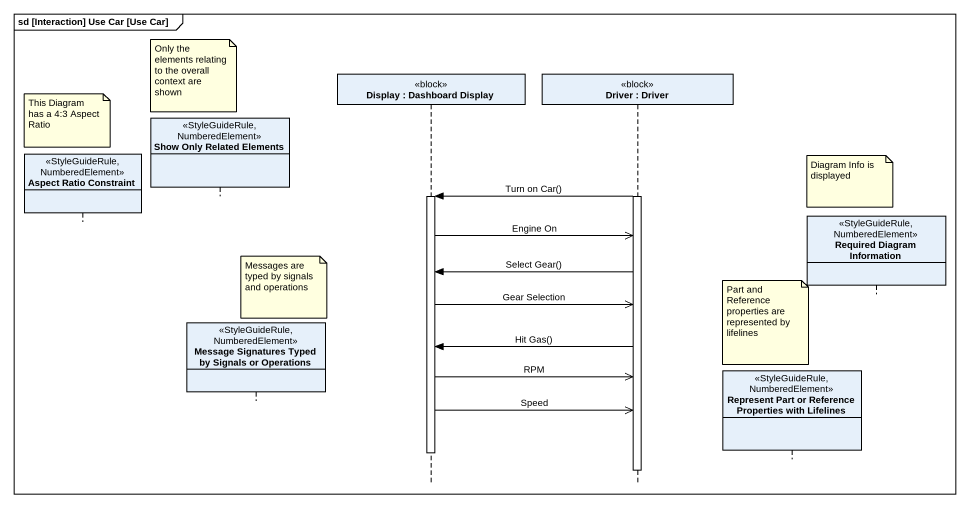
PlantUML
@startuml
mainframe sd [Interaction] Use Car [Use Car]
hide footbox
participant "Aspect Ratio Constraint" as Aspect_Ratio_Constraint <<StyleGuideRule, NumberedElement>>
participant "Show Only Related Elements" as Show_Only_Related_Elements <<StyleGuideRule, NumberedElement>>
participant "Message Signatures Typed by Signals or Operations" as Message_Signatures_Typed_by <<StyleGuideRule, NumberedElement>>
participant "Display : Dashboard Display" as Display <<block>>
participant "Driver : Driver" as Driver <<block>>
participant "Represent Part or Reference Properties with Lifelines" as Represent_Part_or_Reference <<StyleGuideRule, NumberedElement>>
participant "Required Diagram Information" as Required_Diagram_Information <<StyleGuideRule, NumberedElement>>

note over Show_Only_Related_Elements : Only the elements relating to the overall context are shown
note over Aspect_Ratio_Constraint : This Diagram has a 4:3 Aspect Ratio
note over Required_Diagram_Information : Diagram Info is displayed
activate Driver
Driver -> Display : Turn on Car()
activate Display
Display ->> Driver : Engine On
Driver -> Display : Select Gear()
note over Message_Signatures_Typed_by : Messages are typed by signals and operations
Display ->> Driver : Gear Selection
note over Represent_Part_or_Reference : Part and Reference properties are represented by lifelines
Driver -> Display : Hit Gas()
Display ->> Driver : RPM
Display ->> Driver : Speed
deactivate Display
deactivate Driver
@enduml
